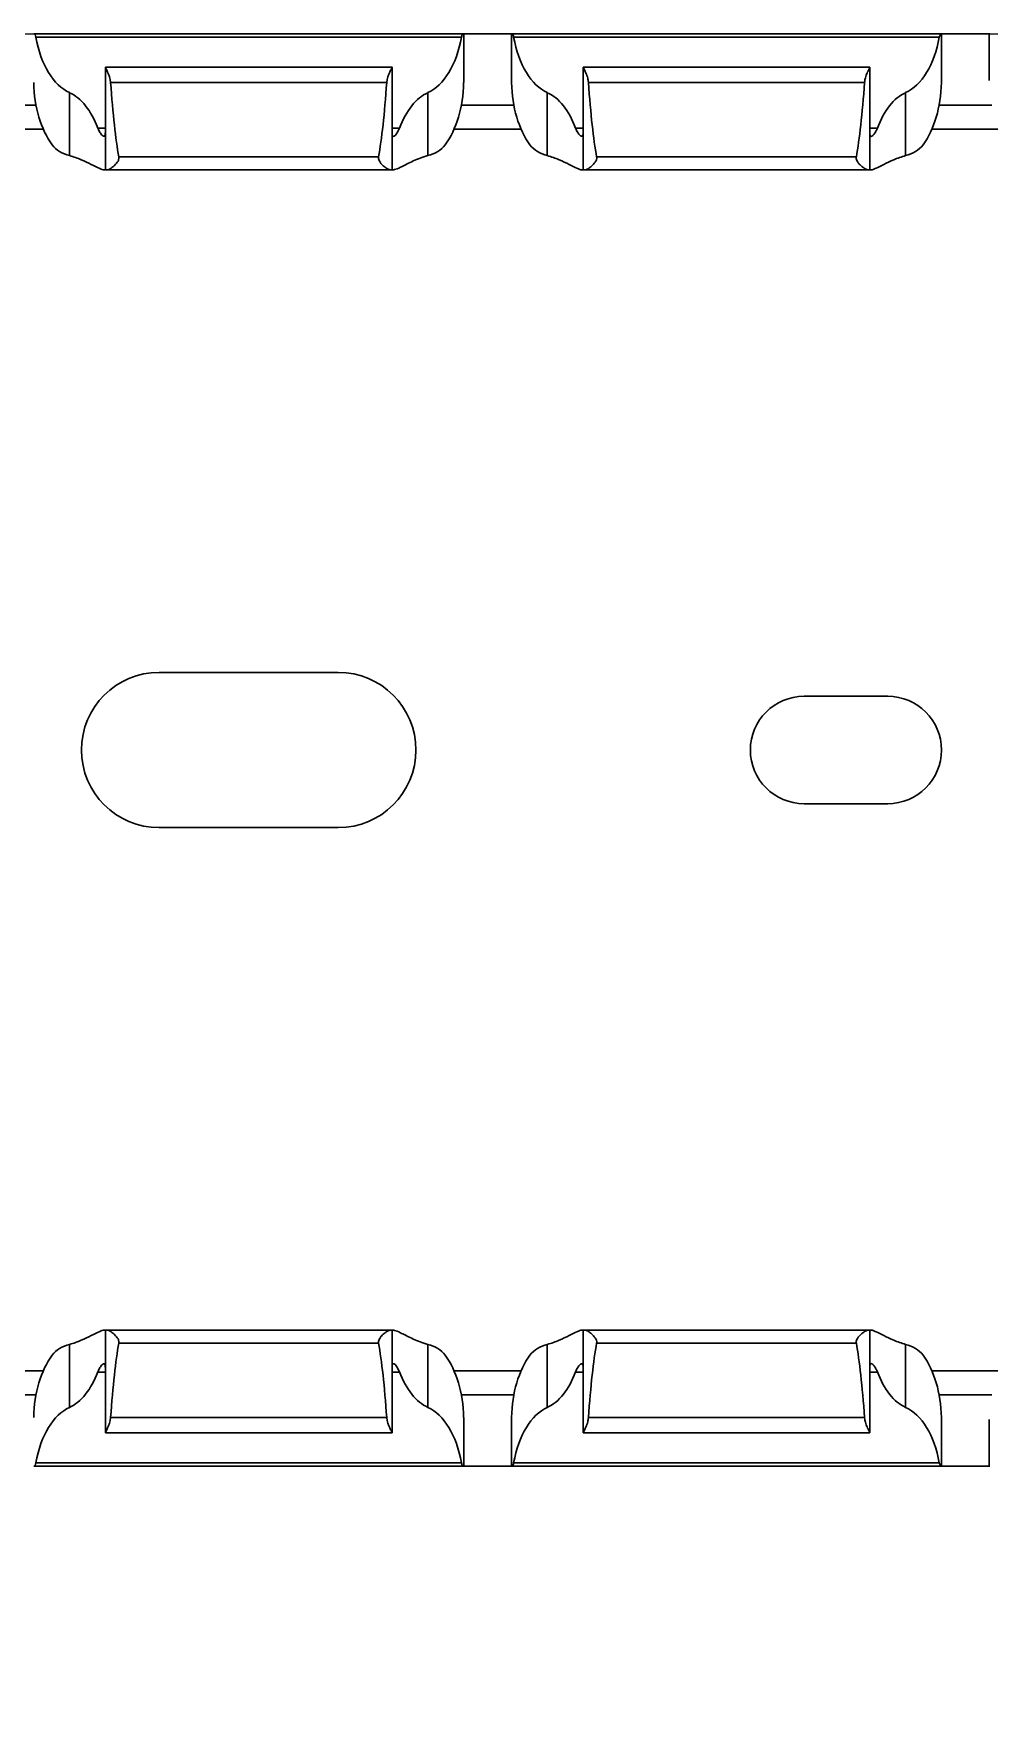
# Model space of a CAD drawing. Header units: millimetres. Extents: x -2573 to 2942, y -1220 to 2800.
# Drawn here: x 1466.5 to 1506.5, y 1579.4 to 1650 of the extents above; entities that cross this region are included whole.
import ezdxf

# ---------------------------------------------------------------- set-up
doc = ezdxf.new("R2010")
doc.units = ezdxf.units.MM

msp = doc.modelspace()

# ---------------------------------------------------------------- linework, layer by layer
at = {"linetype": 'Continuous', "lineweight": 30}
for p, q in [((1466.536, 1650), (1466.565, 1650)), ((1484.508, 1650), (1466.565, 1650)), ((1484.445, 1649.85), (1466.628, 1649.85)), ((1484.536, 1650), (1484.508, 1650)), ((1484.536, 1648.038), (1484.536, 1650)), ((1486.536, 1650), (1484.536, 1650)), ((1486.536, 1650), (1486.536, 1648.034)), ((1486.536, 1650), (1486.565, 1650)), ((1504.508, 1650), (1486.565, 1650)), ((1504.445, 1649.85), (1486.628, 1649.85)), ((1504.536, 1650), (1504.508, 1650)), ((1504.536, 1648.038), (1504.536, 1650)), ((1506.536, 1650), (1504.536, 1650)), ((1506.536, 1650), (1506.536, 1648.034)), ((1506.536, 1650), (1506.565, 1650)), ((1481.536, 1648.6), (1469.536, 1648.6)), ((1469.536, 1648.6), (1469.536, 1648.596)), ((1469.536, 1644.3), (1469.536, 1648.596)), ((1481.536, 1648.596), (1481.536, 1648.6)), ((1481.536, 1644.3), (1481.536, 1648.596)), ((1501.536, 1648.6), (1489.536, 1648.6)), ((1489.536, 1648.6), (1489.536, 1648.596)), ((1489.536, 1644.3), (1489.536, 1648.596)), ((1501.536, 1648.596), (1501.536, 1648.6)), ((1501.536, 1644.3), (1501.536, 1648.596)), ((1468.036, 1644.892), (1468.036, 1647.531)), ((1481.315, 1647.961), (1469.757, 1647.961)), ((1483.036, 1644.892), (1483.036, 1647.531)), ((1488.036, 1644.892), (1488.036, 1647.531)), ((1501.315, 1647.961), (1489.757, 1647.961)), ((1503.036, 1644.892), (1503.036, 1647.531)), ((1466.637, 1647), (1464.436, 1647)), ((1486.637, 1647), (1484.436, 1647)), ((1506.637, 1647), (1504.436, 1647)), ((1469.536, 1646.05), (1469.219, 1646.05)), ((1481.854, 1646.05), (1481.536, 1646.05)), ((1489.536, 1646.05), (1489.219, 1646.05)), ((1501.854, 1646.05), (1501.536, 1646.05)), ((1464.134, 1646), (1466.939, 1646)), ((1484.134, 1646), (1486.939, 1646)), ((1504.134, 1646), (1506.939, 1646)), ((1480.972, 1644.844), (1470.1, 1644.844)), ((1500.972, 1644.844), (1490.1, 1644.844)), ((1469.536, 1644.3), (1469.479, 1644.3)), ((1469.621, 1644.3), (1469.536, 1644.3)), ((1481.452, 1644.3), (1469.621, 1644.3)), ((1481.536, 1644.3), (1481.452, 1644.3)), ((1481.594, 1644.3), (1481.536, 1644.3)), ((1489.536, 1644.3), (1489.479, 1644.3)), ((1489.621, 1644.3), (1489.536, 1644.3)), ((1501.452, 1644.3), (1489.621, 1644.3)), ((1501.536, 1644.3), (1501.452, 1644.3)), ((1501.594, 1644.3), (1501.536, 1644.3)), ((1479.286, 1623.25), (1471.786, 1623.25)), ((1502.286, 1622.25), (1498.786, 1622.25)), ((1498.786, 1617.75), (1502.286, 1617.75)), ((1471.786, 1616.75), (1479.286, 1616.75)), ((1469.536, 1595.7), (1469.479, 1595.7)), ((1469.536, 1595.7), (1469.536, 1591.404)), ((1469.621, 1595.7), (1469.536, 1595.7)), ((1481.452, 1595.7), (1469.621, 1595.7)), ((1481.536, 1595.7), (1481.452, 1595.7)), ((1481.536, 1595.7), (1481.536, 1591.404)), ((1481.594, 1595.7), (1481.536, 1595.7)), ((1489.536, 1595.7), (1489.479, 1595.7)), ((1489.536, 1595.7), (1489.536, 1591.404)), ((1489.621, 1595.7), (1489.536, 1595.7)), ((1501.452, 1595.7), (1489.621, 1595.7)), ((1501.536, 1595.7), (1501.452, 1595.7)), ((1501.536, 1595.7), (1501.536, 1591.404)), ((1501.594, 1595.7), (1501.536, 1595.7)), ((1468.036, 1595.108), (1468.036, 1592.469)), ((1480.972, 1595.156), (1470.1, 1595.156)), ((1483.036, 1595.108), (1483.036, 1592.469)), ((1488.036, 1595.108), (1488.036, 1592.469)), ((1500.972, 1595.156), (1490.1, 1595.156)), ((1503.036, 1595.108), (1503.036, 1592.469)), ((1464.134, 1594), (1466.939, 1594)), ((1469.536, 1593.95), (1469.219, 1593.95)), ((1481.854, 1593.95), (1481.536, 1593.95)), ((1484.134, 1594), (1486.939, 1594)), ((1489.536, 1593.95), (1489.219, 1593.95)), ((1501.854, 1593.95), (1501.536, 1593.95)), ((1504.134, 1594), (1506.939, 1594)), ((1466.637, 1593), (1464.436, 1593)), ((1486.637, 1593), (1484.436, 1593)), ((1506.637, 1593), (1504.436, 1593)), ((1481.315, 1592.039), (1469.757, 1592.039)), ((1484.536, 1590), (1484.536, 1591.962)), ((1486.536, 1591.966), (1486.536, 1590)), ((1501.315, 1592.039), (1489.757, 1592.039)), ((1504.536, 1590), (1504.536, 1591.962)), ((1506.536, 1591.966), (1506.536, 1590)), ((1469.536, 1591.4), (1469.536, 1591.404)), ((1469.536, 1591.4), (1481.536, 1591.4)), ((1481.536, 1591.404), (1481.536, 1591.4)), ((1489.536, 1591.4), (1489.536, 1591.404)), ((1489.536, 1591.4), (1501.536, 1591.4)), ((1501.536, 1591.404), (1501.536, 1591.4)), ((1466.536, 1590), (1466.565, 1590)), ((1484.508, 1590), (1466.565, 1590)), ((1484.445, 1590.15), (1466.628, 1590.15)), ((1484.536, 1590), (1484.508, 1590)), ((1486.536, 1590), (1484.536, 1590)), ((1486.536, 1590), (1486.565, 1590)), ((1504.508, 1590), (1486.565, 1590)), ((1504.445, 1590.15), (1486.628, 1590.15)), ((1504.536, 1590), (1504.508, 1590)), ((1506.536, 1590), (1504.536, 1590)), ((1506.536, 1590), (1506.565, 1590))]:
    msp.add_line(p, q, dxfattribs=at)
msp.add_lwpolyline([(1280.536, 1650), (2025.536, 1650), (2025.536, 480), (1280.536, 480)], close=True)
for centre, radius, start, end in [((1471.786, 1620), 3.25, 90, 270), ((1479.286, 1620), 3.25, 270, 90), ((1498.786, 1620), 2.25, 90, 270), ((1502.286, 1620), 2.25, 270, 90)]:
    msp.add_arc(centre, radius, start, end, dxfattribs=at)
for centre, major_axis, ratio, start_param, end_param in [((1468.536, 1650.885), (0, 3.464), 0.57735, 1.874101, 2.888912), ((1482.536, 1650.885), (0, 3.464), 0.57735, 3.394273, 4.409084), ((1488.536, 1650.885), (0, 3.464), 0.57735, 1.874101, 2.888912), ((1502.536, 1650.885), (0, 3.464), 0.57735, 3.394273, 4.409084), ((1468.536, 1648.085), (0, 3.464), 0.57735, 1.609674, 2.480666), ((1467.536, 1644.176), (0, 3.464), 0.57735, 5.283837, 6.030505), ((1470.536, 1655.131), (0, 11.43), 0.087489, 2.248826, 2.690566), ((1480.536, 1655.131), (0, 11.43), 0.087489, 3.592619, 4.034359), ((1483.536, 1644.176), (0, 3.464), 0.57735, 0.25268, 0.999349), ((1482.536, 1648.085), (0, 3.464), 0.57735, 3.80252, 4.673511), ((1488.536, 1648.085), (0, 3.464), 0.57735, 1.609674, 2.480666), ((1487.536, 1644.176), (0, 3.464), 0.57735, 5.283837, 6.030505), ((1490.536, 1655.131), (0, 11.43), 0.087489, 2.248826, 2.690566), ((1500.536, 1655.131), (0, 11.43), 0.087489, 3.592619, 4.034359), ((1503.536, 1644.176), (0, 3.464), 0.57735, 0.25268, 0.999349), ((1502.536, 1648.085), (0, 3.464), 0.57735, 3.80252, 4.673511), ((1468.536, 1591.915), (0, 3.464), 0.57735, 0.660927, 1.531918), ((1470.536, 1584.869), (0, 11.43), 0.087489, 0.451027, 0.892766), ((1480.536, 1584.869), (0, 11.43), 0.087489, 5.390419, 5.832158), ((1482.536, 1591.915), (0, 3.464), 0.57735, 4.751267, 5.622258), ((1488.536, 1591.915), (0, 3.464), 0.57735, 0.660927, 1.531918), ((1490.536, 1584.869), (0, 11.43), 0.087489, 0.451027, 0.892766), ((1500.536, 1584.869), (0, 11.43), 0.087489, 5.390419, 5.832158), ((1502.536, 1591.915), (0, 3.464), 0.57735, 4.751267, 5.622258), ((1467.536, 1595.824), (0, 3.464), 0.57735, 3.394273, 4.140941), ((1483.536, 1595.824), (0, 3.464), 0.57735, 2.142244, 2.888912), ((1487.536, 1595.824), (0, 3.464), 0.57735, 3.394273, 4.140941), ((1503.536, 1595.824), (0, 3.464), 0.57735, 2.142244, 2.888912), ((1468.536, 1589.115), (0, 3.464), 0.57735, 0.25268, 1.267492), ((1482.536, 1589.115), (0, 3.464), 0.57735, 5.015694, 6.030505), ((1488.536, 1589.115), (0, 3.464), 0.57735, 0.25268, 1.267492), ((1502.536, 1589.115), (0, 3.464), 0.57735, 5.015694, 6.030505)]:
    msp.add_ellipse(centre, major_axis=major_axis, ratio=ratio, start_param=start_param, end_param=end_param, dxfattribs=at)
for points, knots in [([(1466.565, 1650), (1466.574, 1650), (1466.585, 1649.986), (1466.608, 1649.934), (1466.619, 1649.896), (1466.628, 1649.85)], [0, 0, 0, 0, 0.5, 0.5, 1, 1, 1, 1]), ([(1484.445, 1649.85), (1484.447, 1649.86), (1484.455, 1649.899), (1484.471, 1649.953), (1484.492, 1649.994), (1484.503, 1649.998), (1484.508, 1650)], [0, 0, 0, 0, 0.117648, 0.43094, 0.757402, 1, 1, 1, 1]), ([(1486.565, 1650), (1486.571, 1649.997), (1486.584, 1649.99), (1486.607, 1649.936), (1486.622, 1649.883), (1486.627, 1649.851), (1486.628, 1649.85)], [0, 0, 0, 0, 0.3271154, 0.6540455, 0.9845819, 1, 1, 1, 1]), ([(1504.445, 1649.85), (1504.453, 1649.895), (1504.465, 1649.934), (1504.487, 1649.986), (1504.499, 1650), (1504.508, 1650)], [0, 0, 0, 0, 0.5, 0.5, 1, 1, 1, 1]), ([(1469.536, 1648.596), (1469.536, 1648.588), (1469.547, 1648.565), (1469.582, 1648.494), (1469.607, 1648.446), (1469.686, 1648.277), (1469.746, 1648.128), (1469.757, 1647.961)], [0, 0, 0, 0, 0.25, 0.25, 0.5, 0.5, 1, 1, 1, 1]), ([(1481.315, 1647.961), (1481.327, 1648.127), (1481.387, 1648.278), (1481.465, 1648.446), (1481.49, 1648.494), (1481.526, 1648.565), (1481.536, 1648.588), (1481.536, 1648.596)], [0, 0, 0, 0, 0.5, 0.5, 0.75, 0.75, 1, 1, 1, 1]), ([(1489.536, 1648.596), (1489.538, 1648.589), (1489.543, 1648.572), (1489.585, 1648.491), (1489.655, 1648.348), (1489.73, 1648.166), (1489.749, 1648.022), (1489.757, 1647.961)], [0, 0, 0, 0, 0.135393, 0.340151, 0.559254, 0.813316, 1, 1, 1, 1]), ([(1501.315, 1647.961), (1501.315, 1647.965), (1501.32, 1648.03), (1501.349, 1648.174), (1501.423, 1648.362), (1501.498, 1648.508), (1501.533, 1648.578), (1501.535, 1648.592), (1501.536, 1648.596)], [0, 0, 0, 0, 0.012017, 0.198652, 0.447303, 0.698711, 0.909613, 1, 1, 1, 1]), ([(1484.536, 1648.038), (1484.536, 1648.037), (1484.537, 1648.02), (1484.536, 1647.986), (1484.535, 1647.954), (1484.535, 1647.95)], [0, 0, 0, 0, 0.038177, 0.8889219, 1, 1, 1, 1]), ([(1486.538, 1647.95), (1486.538, 1647.963), (1486.537, 1647.995), (1486.537, 1648.019), (1486.537, 1648.034)], [0, 0, 0, 0, 0.38156, 1, 1, 1, 1]), ([(1504.536, 1648.038), (1504.536, 1648.037), (1504.537, 1648.02), (1504.536, 1647.986), (1504.535, 1647.954), (1504.535, 1647.95)], [0, 0, 0, 0, 0.038181, 0.888918, 1, 1, 1, 1]), ([(1469.219, 1646.05), (1469.227, 1646.029), (1469.26, 1645.944), (1469.335, 1645.816), (1469.429, 1645.71), (1469.499, 1645.689), (1469.533, 1645.75), (1469.535, 1645.843), (1469.536, 1645.886)], [0, 0, 0, 0, 0.061102, 0.242588, 0.448573, 0.652498, 0.836792, 1, 1, 1, 1]), ([(1481.536, 1645.886), (1481.536, 1645.812), (1481.541, 1645.758), (1481.571, 1645.698), (1481.595, 1645.692), (1481.692, 1645.747), (1481.788, 1645.872), (1481.854, 1646.05)], [0, 0, 0, 0, 0.25, 0.25, 0.5, 0.5, 1, 1, 1, 1]), ([(1489.219, 1646.05), (1489.227, 1646.029), (1489.26, 1645.944), (1489.335, 1645.816), (1489.429, 1645.71), (1489.499, 1645.689), (1489.533, 1645.75), (1489.535, 1645.843), (1489.536, 1645.886)], [0, 0, 0, 0, 0.061102, 0.24258, 0.448574, 0.6525, 0.836792, 1, 1, 1, 1]), ([(1501.536, 1645.886), (1501.537, 1645.849), (1501.539, 1645.765), (1501.564, 1645.698), (1501.619, 1645.696), (1501.698, 1645.766), (1501.785, 1645.888), (1501.834, 1646.002), (1501.854, 1646.05)], [0, 0, 0, 0, 0.1358564, 0.3122278, 0.4850942, 0.664266, 0.8597618, 1, 1, 1, 1]), ([(1468.036, 1644.892), (1467.888, 1644.929), (1467.747, 1644.985), (1467.501, 1645.137), (1467.394, 1645.235), (1467.309, 1645.35)], [0, 0, 0, 0, 0.5, 0.5, 1, 1, 1, 1]), ([(1483.764, 1645.35), (1483.679, 1645.235), (1483.572, 1645.138), (1483.326, 1644.985), (1483.185, 1644.929), (1483.036, 1644.892)], [0, 0, 0, 0, 0.5, 0.5, 1, 1, 1, 1]), ([(1488.036, 1644.892), (1487.888, 1644.929), (1487.747, 1644.985), (1487.501, 1645.137), (1487.394, 1645.235), (1487.309, 1645.35)], [0, 0, 0, 0, 0.5, 0.5, 1, 1, 1, 1]), ([(1503.764, 1645.35), (1503.679, 1645.235), (1503.572, 1645.138), (1503.326, 1644.985), (1503.185, 1644.929), (1503.036, 1644.892)], [0, 0, 0, 0, 0.5, 0.5, 1, 1, 1, 1]), ([(1469.479, 1644.3), (1469.457, 1644.3), (1469.428, 1644.306), (1469.359, 1644.328), (1469.319, 1644.344), (1469.182, 1644.405), (1469.072, 1644.461), (1468.821, 1644.586), (1468.682, 1644.655), (1468.378, 1644.786), (1468.212, 1644.848), (1468.036, 1644.892)], [0, 0, 0, 0, 0.125, 0.125, 0.25, 0.25, 0.5, 0.5, 0.75, 0.75, 1, 1, 1, 1]), ([(1470.1, 1644.844), (1470.108, 1644.804), (1470.104, 1644.762), (1470.08, 1644.684), (1470.06, 1644.649), (1469.994, 1644.553), (1469.942, 1644.5), (1469.839, 1644.409), (1469.788, 1644.371), (1469.695, 1644.317), (1469.653, 1644.3), (1469.621, 1644.3)], [0, 0, 0, 0, 0.125, 0.125, 0.25, 0.25, 0.5, 0.5, 0.75, 0.75, 1, 1, 1, 1]), ([(1481.452, 1644.3), (1481.428, 1644.304), (1481.37, 1644.315), (1481.243, 1644.399), (1481.113, 1644.514), (1481.021, 1644.63), (1480.976, 1644.722), (1480.965, 1644.794), (1480.971, 1644.832), (1480.972, 1644.844)], [0, 0, 0, 0, 0.16384, 0.401473, 0.643547, 0.778474, 0.884702, 0.962578, 1, 1, 1, 1]), ([(1483.036, 1644.892), (1483.006, 1644.884), (1482.759, 1644.819), (1482.334, 1644.633), (1481.897, 1644.405), (1481.674, 1644.308), (1481.609, 1644.301), (1481.594, 1644.3)], [0, 0, 0, 0, 0.043601, 0.35389, 0.672589, 0.920219, 1, 1, 1, 1]), ([(1489.479, 1644.3), (1489.457, 1644.3), (1489.428, 1644.306), (1489.359, 1644.328), (1489.319, 1644.344), (1489.182, 1644.405), (1489.072, 1644.461), (1488.821, 1644.586), (1488.682, 1644.655), (1488.378, 1644.786), (1488.212, 1644.848), (1488.036, 1644.892)], [0, 0, 0, 0, 0.125, 0.125, 0.25, 0.25, 0.5, 0.5, 0.75, 0.75, 1, 1, 1, 1]), ([(1490.1, 1644.844), (1490.108, 1644.804), (1490.104, 1644.762), (1490.08, 1644.684), (1490.06, 1644.649), (1489.994, 1644.553), (1489.942, 1644.5), (1489.839, 1644.409), (1489.788, 1644.371), (1489.695, 1644.317), (1489.653, 1644.3), (1489.621, 1644.3)], [0, 0, 0, 0, 0.125, 0.125, 0.25, 0.25, 0.5, 0.5, 0.75, 0.75, 1, 1, 1, 1]), ([(1501.452, 1644.3), (1501.428, 1644.304), (1501.37, 1644.315), (1501.243, 1644.399), (1501.113, 1644.514), (1501.021, 1644.63), (1500.976, 1644.722), (1500.965, 1644.794), (1500.971, 1644.832), (1500.972, 1644.844)], [0, 0, 0, 0, 0.163828, 0.401484, 0.643562, 0.778473, 0.884704, 0.962581, 1, 1, 1, 1]), ([(1503.036, 1644.892), (1502.86, 1644.847), (1502.694, 1644.785), (1502.391, 1644.655), (1502.25, 1644.585), (1502.001, 1644.461), (1501.89, 1644.405), (1501.754, 1644.344), (1501.714, 1644.328), (1501.645, 1644.306), (1501.616, 1644.3), (1501.594, 1644.3)], [0, 0, 0, 0, 0.25, 0.25, 0.5, 0.5, 0.75, 0.75, 0.875, 0.875, 1, 1, 1, 1]), ([(1469.479, 1595.7), (1469.457, 1595.7), (1469.428, 1595.694), (1469.359, 1595.672), (1469.319, 1595.656), (1469.182, 1595.595), (1469.072, 1595.539), (1468.821, 1595.414), (1468.682, 1595.345), (1468.378, 1595.214), (1468.212, 1595.152), (1468.036, 1595.108)], [0, 0, 0, 0, 0.125, 0.125, 0.25, 0.25, 0.5, 0.5, 0.75, 0.75, 1, 1, 1, 1]), ([(1470.1, 1595.156), (1470.108, 1595.196), (1470.104, 1595.238), (1470.08, 1595.316), (1470.06, 1595.351), (1469.994, 1595.447), (1469.942, 1595.5), (1469.839, 1595.591), (1469.788, 1595.629), (1469.695, 1595.683), (1469.653, 1595.7), (1469.621, 1595.7)], [0, 0, 0, 0, 0.125, 0.125, 0.25, 0.25, 0.5, 0.5, 0.75, 0.75, 1, 1, 1, 1]), ([(1481.452, 1595.7), (1481.428, 1595.696), (1481.37, 1595.685), (1481.243, 1595.601), (1481.113, 1595.486), (1481.021, 1595.37), (1480.976, 1595.278), (1480.965, 1595.206), (1480.971, 1595.168), (1480.972, 1595.156)], [0, 0, 0, 0, 0.16384, 0.401473, 0.643547, 0.778474, 0.884702, 0.962578, 1, 1, 1, 1]), ([(1483.036, 1595.108), (1483.006, 1595.116), (1482.759, 1595.181), (1482.334, 1595.367), (1481.897, 1595.595), (1481.674, 1595.692), (1481.609, 1595.699), (1481.594, 1595.7)], [0, 0, 0, 0, 0.043601, 0.35389, 0.672589, 0.920219, 1, 1, 1, 1]), ([(1489.479, 1595.7), (1489.457, 1595.7), (1489.428, 1595.694), (1489.359, 1595.672), (1489.319, 1595.656), (1489.182, 1595.595), (1489.072, 1595.539), (1488.821, 1595.414), (1488.682, 1595.345), (1488.378, 1595.214), (1488.212, 1595.152), (1488.036, 1595.108)], [0, 0, 0, 0, 0.125, 0.125, 0.25, 0.25, 0.5, 0.5, 0.75, 0.75, 1, 1, 1, 1]), ([(1490.1, 1595.156), (1490.108, 1595.196), (1490.104, 1595.238), (1490.08, 1595.316), (1490.06, 1595.351), (1489.994, 1595.447), (1489.942, 1595.5), (1489.839, 1595.591), (1489.788, 1595.629), (1489.695, 1595.683), (1489.653, 1595.7), (1489.621, 1595.7)], [0, 0, 0, 0, 0.125, 0.125, 0.25, 0.25, 0.5, 0.5, 0.75, 0.75, 1, 1, 1, 1]), ([(1501.452, 1595.7), (1501.428, 1595.696), (1501.37, 1595.685), (1501.243, 1595.601), (1501.113, 1595.486), (1501.021, 1595.37), (1500.976, 1595.278), (1500.965, 1595.206), (1500.971, 1595.168), (1500.972, 1595.156)], [0, 0, 0, 0, 0.163828, 0.401484, 0.643562, 0.778473, 0.884704, 0.962581, 1, 1, 1, 1]), ([(1503.036, 1595.108), (1502.86, 1595.153), (1502.694, 1595.215), (1502.391, 1595.345), (1502.25, 1595.415), (1502.001, 1595.539), (1501.89, 1595.595), (1501.754, 1595.656), (1501.714, 1595.672), (1501.645, 1595.694), (1501.616, 1595.7), (1501.594, 1595.7)], [0, 0, 0, 0, 0.25, 0.25, 0.5, 0.5, 0.75, 0.75, 0.875, 0.875, 1, 1, 1, 1]), ([(1468.036, 1595.108), (1467.888, 1595.071), (1467.747, 1595.015), (1467.501, 1594.863), (1467.394, 1594.765), (1467.309, 1594.65)], [0, 0, 0, 0, 0.5, 0.5, 1, 1, 1, 1]), ([(1483.764, 1594.65), (1483.679, 1594.765), (1483.572, 1594.862), (1483.326, 1595.015), (1483.185, 1595.071), (1483.036, 1595.108)], [0, 0, 0, 0, 0.5, 0.5, 1, 1, 1, 1]), ([(1488.036, 1595.108), (1487.888, 1595.071), (1487.747, 1595.015), (1487.501, 1594.863), (1487.394, 1594.765), (1487.309, 1594.65)], [0, 0, 0, 0, 0.5, 0.5, 1, 1, 1, 1]), ([(1503.764, 1594.65), (1503.679, 1594.765), (1503.572, 1594.862), (1503.326, 1595.015), (1503.185, 1595.071), (1503.036, 1595.108)], [0, 0, 0, 0, 0.5, 0.5, 1, 1, 1, 1]), ([(1469.219, 1593.95), (1469.227, 1593.971), (1469.26, 1594.056), (1469.335, 1594.184), (1469.429, 1594.29), (1469.499, 1594.311), (1469.533, 1594.25), (1469.535, 1594.157), (1469.536, 1594.114)], [0, 0, 0, 0, 0.061102, 0.242588, 0.448573, 0.652498, 0.836792, 1, 1, 1, 1]), ([(1481.536, 1594.114), (1481.536, 1594.188), (1481.541, 1594.242), (1481.571, 1594.302), (1481.595, 1594.308), (1481.692, 1594.253), (1481.788, 1594.128), (1481.854, 1593.95)], [0, 0, 0, 0, 0.25, 0.25, 0.5, 0.5, 1, 1, 1, 1]), ([(1489.219, 1593.95), (1489.227, 1593.971), (1489.26, 1594.056), (1489.335, 1594.184), (1489.429, 1594.29), (1489.499, 1594.311), (1489.533, 1594.25), (1489.535, 1594.157), (1489.536, 1594.114)], [0, 0, 0, 0, 0.061102, 0.24258, 0.448574, 0.6525, 0.836792, 1, 1, 1, 1]), ([(1501.536, 1594.114), (1501.537, 1594.151), (1501.539, 1594.235), (1501.564, 1594.302), (1501.619, 1594.304), (1501.698, 1594.234), (1501.785, 1594.112), (1501.834, 1593.998), (1501.854, 1593.95)], [0, 0, 0, 0, 0.1358564, 0.3122278, 0.4850942, 0.664266, 0.8597618, 1, 1, 1, 1]), ([(1469.536, 1591.404), (1469.536, 1591.412), (1469.547, 1591.435), (1469.582, 1591.506), (1469.607, 1591.554), (1469.686, 1591.723), (1469.746, 1591.872), (1469.757, 1592.039)], [0, 0, 0, 0, 0.25, 0.25, 0.5, 0.5, 1, 1, 1, 1]), ([(1481.315, 1592.039), (1481.327, 1591.873), (1481.387, 1591.722), (1481.465, 1591.554), (1481.49, 1591.506), (1481.526, 1591.435), (1481.536, 1591.412), (1481.536, 1591.404)], [0, 0, 0, 0, 0.5, 0.5, 0.75, 0.75, 1, 1, 1, 1]), ([(1484.536, 1591.962), (1484.536, 1591.963), (1484.537, 1591.98), (1484.536, 1592.014), (1484.535, 1592.046), (1484.535, 1592.05)], [0, 0, 0, 0, 0.038177, 0.8889219, 1, 1, 1, 1]), ([(1486.538, 1592.05), (1486.538, 1592.037), (1486.537, 1592.005), (1486.537, 1591.981), (1486.537, 1591.966)], [0, 0, 0, 0, 0.38156, 1, 1, 1, 1]), ([(1489.536, 1591.404), (1489.538, 1591.411), (1489.543, 1591.428), (1489.585, 1591.509), (1489.655, 1591.652), (1489.73, 1591.834), (1489.749, 1591.978), (1489.757, 1592.039)], [0, 0, 0, 0, 0.135393, 0.340151, 0.559254, 0.813316, 1, 1, 1, 1]), ([(1501.315, 1592.039), (1501.315, 1592.035), (1501.32, 1591.97), (1501.349, 1591.826), (1501.423, 1591.638), (1501.498, 1591.492), (1501.533, 1591.422), (1501.535, 1591.408), (1501.536, 1591.404)], [0, 0, 0, 0, 0.012017, 0.198652, 0.447303, 0.698711, 0.909613, 1, 1, 1, 1]), ([(1504.536, 1591.962), (1504.536, 1591.963), (1504.537, 1591.98), (1504.536, 1592.014), (1504.535, 1592.046), (1504.535, 1592.05)], [0, 0, 0, 0, 0.038181, 0.888918, 1, 1, 1, 1]), ([(1466.565, 1590), (1466.574, 1590), (1466.585, 1590.014), (1466.608, 1590.066), (1466.619, 1590.104), (1466.628, 1590.15)], [0, 0, 0, 0, 0.5, 0.5, 1, 1, 1, 1]), ([(1484.445, 1590.15), (1484.447, 1590.14), (1484.455, 1590.101), (1484.471, 1590.047), (1484.492, 1590.006), (1484.503, 1590.002), (1484.508, 1590)], [0, 0, 0, 0, 0.117648, 0.43094, 0.757402, 1, 1, 1, 1]), ([(1486.565, 1590), (1486.571, 1590.003), (1486.584, 1590.01), (1486.607, 1590.064), (1486.622, 1590.117), (1486.627, 1590.149), (1486.628, 1590.15)], [0, 0, 0, 0, 0.3271154, 0.6540455, 0.9845819, 1, 1, 1, 1]), ([(1504.445, 1590.15), (1504.453, 1590.105), (1504.465, 1590.066), (1504.487, 1590.014), (1504.499, 1590), (1504.508, 1590)], [0, 0, 0, 0, 0.5, 0.5, 1, 1, 1, 1])]:
    msp.add_open_spline(points, degree=3, knots=knots, dxfattribs=at)

doc.saveas('drawing.dxf')
